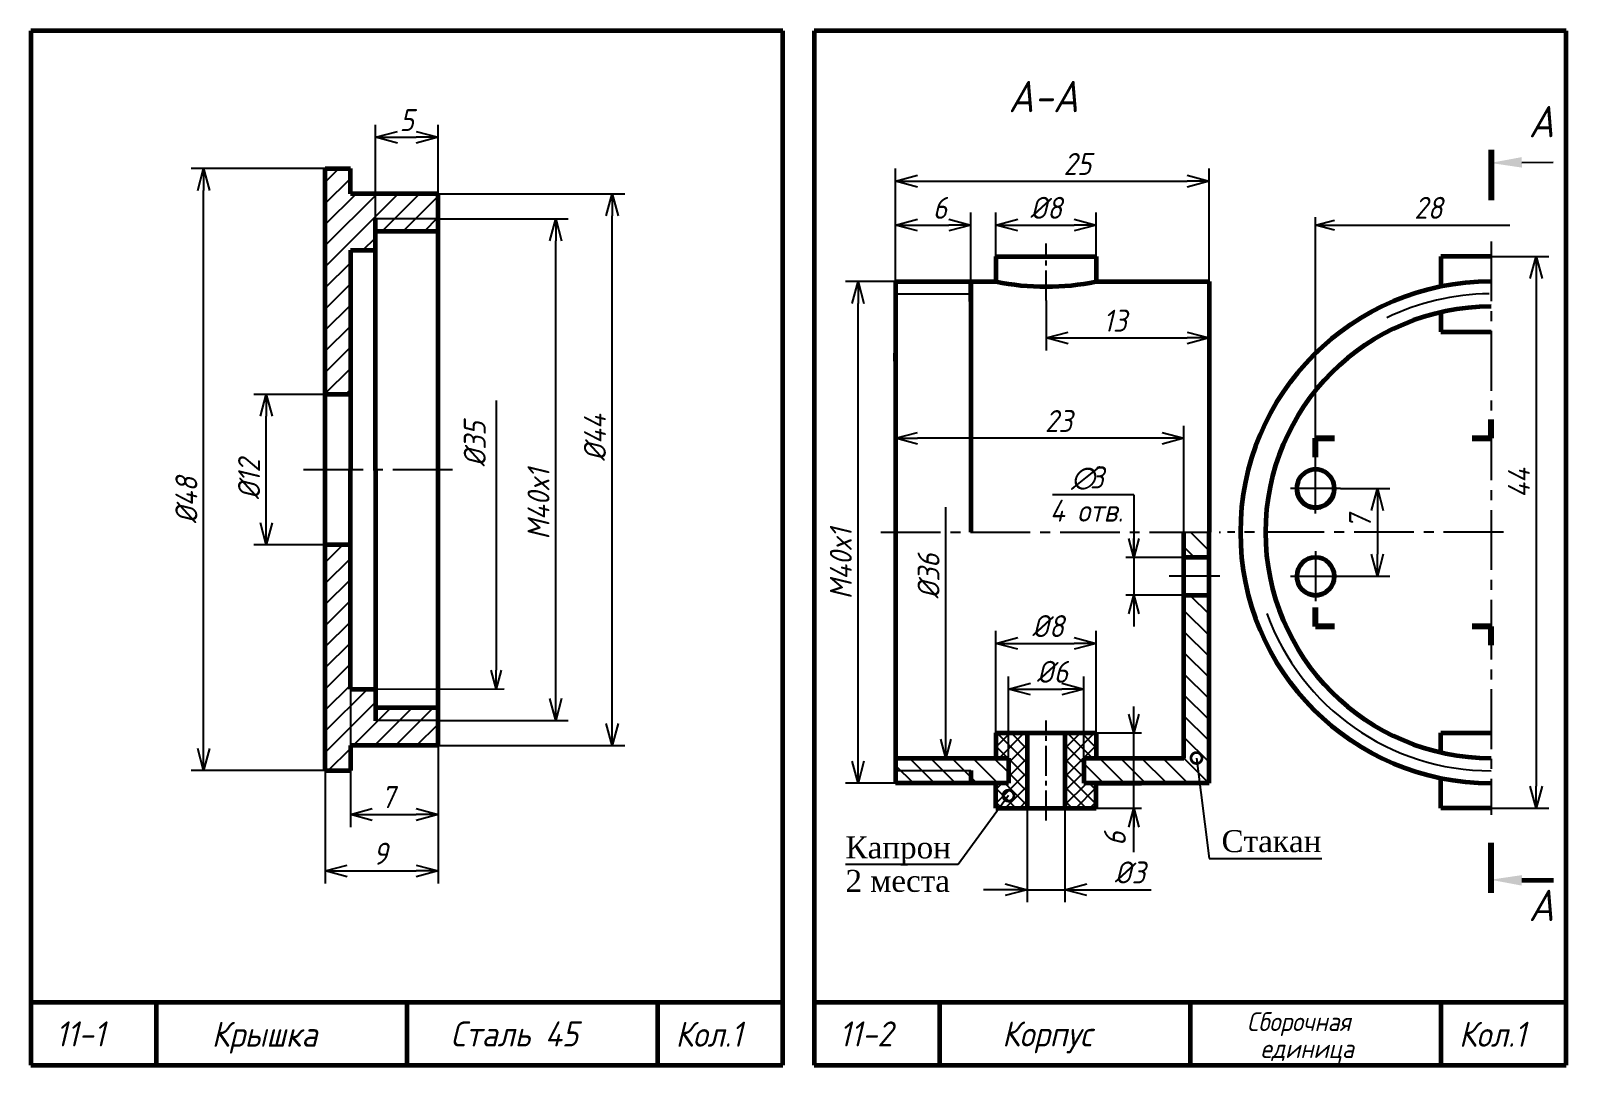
# Model space of a CAD drawing. Header units: millimetres. Extents: x -269 to 499, y 126 to 466.
# Drawn here: x -269 to -24, y 301 to 466 of the extents above; entities that cross this region are included whole.
import ezdxf

# ---------------------------------------------------------------- set-up
doc = ezdxf.new("R2010")
doc.units = ezdxf.units.MM
doc.header["$LTSCALE"] = 0.5
doc.linetypes.add('CENTER2', pattern=[28.575, 19.05, -3.175, 3.175, -3.175])
doc.linetypes.add('осевая2', pattern=[28.575, 19.05, -3.175, 3.175, -3.175])
doc.layers.get('0').update_dxf_attribs({"lineweight": 60})
doc.layers.get('Defpoints').update_dxf_attribs({"color": 5})
doc.styles.get("Standard").update_dxf_attribs({"font": 'isocpeui.ttf', "width": 0.9})
doc.styles.add('стиль1', font='TIMES.TTF')
doc.dimstyles.new('Standart 1', dxfattribs={"dimtxt": 3.5, "dimasz": 3.5, "dimexe": 2, "dimexo": 0, "dimgap": 1, "dimtad": 1, "dimtoh": 1, "dimdec": 0, "dimtxsty": 'Standard', "dimblk": 'OPEN30', "dimcen": 2.5, "dimadec": 0, "dimazin": 0, "dimtfac": 1, "dimtdec": 0, "dimtmove": 0, "dimatfit": 3, "dimldrblk": 'DOTSMALL', "dimfxl": 0, "dimarcsym": 0})

# ---------------------------------------------------------------- blocks, each defined once
blk = doc.blocks.new('_DotSmall')
at = {"color": 0, "linetype": 'ByBlock', "const_width": 0.5}
blk.add_lwpolyline([(-0.0625, 0, 1), (0.0625, 0, 1)], format="xyb", close=True, dxfattribs=at)
blk = doc.blocks.new('_Open30')
at = {"color": 0, "linetype": 'ByBlock', "lineweight": -2}
for p, q in [((-1, 0.268), (0, 0)), ((0, 0), (-1, -0.268)), ((0, 0), (-1, 0))]:
    blk.add_line(p, q, dxfattribs=at)
blk = doc.blocks.new('*D60')
at = {"color": 0, "lineweight": -2}
for p, q in [((-222, 348), (-222, 330)), ((-204, 341), (-204, 330)), ((-218.5, 332), (-207.5, 332))]:
    blk.add_line(p, q, dxfattribs=at)
at = {"layer": 'Defpoints', "color": 0}
for p in [(-222, 348), (-204, 341), (-204, 332)]:
    blk.add_point(p, dxfattribs=at)
at = {"color": 0, "lineweight": -2, "xscale": 3.5, "yscale": 3.5, "zscale": 3.5, "rotation": 180}
blk.add_blockref('_Open30', (-222, 332), dxfattribs=at)
at = {"color": 0, "lineweight": -2, "xscale": 3.5, "yscale": 3.5, "zscale": 3.5}
blk.add_blockref('_Open30', (-204, 332), dxfattribs=at)
at = {"color": 0, "lineweight": -3, "insert": (-213.22, 334.75), "char_height": 3.5, "attachment_point": 5}
blk.add_mtext('9', dxfattribs=at)
blk = doc.blocks.new('*D61')
at = {"color": 0, "lineweight": -2}
for p, q in [((-221.23, 444), (-243.41, 444)), ((-241.41, 351.5), (-241.41, 440.5)), ((-222, 348), (-243.41, 348))]:
    blk.add_line(p, q, dxfattribs=at)
at = {"layer": 'Defpoints', "color": 0}
for p in [(-241.41, 444), (-221.23, 444), (-222, 348)]:
    blk.add_point(p, dxfattribs=at)
at = {"color": 0, "lineweight": -2, "xscale": 3.5, "yscale": 3.5, "zscale": 3.5}
for p, rotation in [((-241.41, 444), 90), ((-241.41, 348), 270)]:
    blk.add_blockref('_Open30', p, dxfattribs=dict(at, rotation=rotation))
at = {"color": 0, "lineweight": -3, "insert": (-244.16, 391.12), "char_height": 3.5, "attachment_point": 5, "rotation": 90}
blk.add_mtext('%%C48', dxfattribs=at)
blk = doc.blocks.new('*D62')
at = {"color": 0, "lineweight": -2}
for p, q in [((-204, 440), (-174.23, 440)), ((-176.23, 355.5), (-176.23, 436.5)), ((-204, 352), (-174.23, 352))]:
    blk.add_line(p, q, dxfattribs=at)
at = {"layer": 'Defpoints', "color": 0}
for p in [(-204, 440), (-176.23, 440), (-204, 352)]:
    blk.add_point(p, dxfattribs=at)
at = {"color": 0, "lineweight": -2, "xscale": 3.5, "yscale": 3.5, "zscale": 3.5}
for p, rotation in [((-176.23, 440), 90), ((-176.23, 352), 270)]:
    blk.add_blockref('_Open30', p, dxfattribs=dict(at, rotation=rotation))
at = {"color": 0, "lineweight": -3, "insert": (-178.98, 401.08), "char_height": 3.5, "attachment_point": 5, "rotation": 90}
blk.add_mtext('%%C44', dxfattribs=at)
blk = doc.blocks.new('*D63')
at = {"color": 0, "lineweight": -2}
for p, q in [((-222, 408), (-233.41, 408)), ((-231.41, 387.5), (-231.41, 404.5)), ((-222, 384), (-233.41, 384))]:
    blk.add_line(p, q, dxfattribs=at)
at = {"layer": 'Defpoints', "color": 0}
for p in [(-231.41, 408), (-222, 408), (-222, 384)]:
    blk.add_point(p, dxfattribs=at)
at = {"color": 0, "lineweight": -2, "xscale": 3.5, "yscale": 3.5, "zscale": 3.5}
for p, rotation in [((-231.41, 408), 90), ((-231.41, 384), 270)]:
    blk.add_blockref('_Open30', p, dxfattribs=dict(at, rotation=rotation))
at = {"color": 0, "lineweight": -3, "insert": (-234.16, 394.46), "char_height": 3.5, "attachment_point": 5, "rotation": 90}
blk.add_mtext('%%C12', dxfattribs=at)
blk = doc.blocks.new('*D64')
at = {"color": 0, "lineweight": -2}
for p, q in [((-204, 436), (-183.23, 436)), ((-185.23, 359.5), (-185.23, 432.5)), ((-204, 356), (-183.23, 356))]:
    blk.add_line(p, q, dxfattribs=at)
at = {"layer": 'Defpoints', "color": 0}
for p in [(-204, 436), (-185.23, 436), (-204, 356)]:
    blk.add_point(p, dxfattribs=at)
at = {"color": 0, "lineweight": -2, "xscale": 3.5, "yscale": 3.5, "zscale": 3.5}
for p, rotation in [((-185.23, 436), 90), ((-185.23, 356), 270)]:
    blk.add_blockref('_Open30', p, dxfattribs=dict(at, rotation=rotation))
at = {"color": 0, "lineweight": -3, "insert": (-187.98, 390.52), "char_height": 3.5, "attachment_point": 5, "rotation": 90}
blk.add_mtext('M40x1', dxfattribs=at)
blk = doc.blocks.new('*D65')
at = {"color": 0, "lineweight": -2}
for p, q in [((-218, 361), (-218, 339)), ((-204, 352), (-204, 339)), ((-214.5, 341), (-207.5, 341))]:
    blk.add_line(p, q, dxfattribs=at)
at = {"layer": 'Defpoints', "color": 0}
for p in [(-218, 361), (-204, 352), (-204, 341)]:
    blk.add_point(p, dxfattribs=at)
at = {"color": 0, "lineweight": -2, "xscale": 3.5, "yscale": 3.5, "zscale": 3.5, "rotation": 180}
blk.add_blockref('_Open30', (-218, 341), dxfattribs=at)
at = {"color": 0, "lineweight": -2, "xscale": 3.5, "yscale": 3.5, "zscale": 3.5}
blk.add_blockref('_Open30', (-204, 341), dxfattribs=at)
at = {"color": 0, "lineweight": -3, "insert": (-212, 343.77), "char_height": 3.5, "attachment_point": 5}
blk.add_mtext('7', dxfattribs=at)
blk = doc.blocks.new('*D66')
at = {"color": 0, "lineweight": -2}
for p, q in [((-60, 393), (-52.14, 393)), ((-54.14, 389.5), (-54.14, 382.5)), ((-60, 379), (-52.14, 379))]:
    blk.add_line(p, q, dxfattribs=at)
at = {"layer": 'Defpoints', "color": 0}
for p in [(-60, 393), (-60, 379), (-54.14, 379)]:
    blk.add_point(p, dxfattribs=at)
at = {"color": 0, "lineweight": -2, "xscale": 3.5, "yscale": 3.5, "zscale": 3.5}
for p, rotation in [((-54.14, 393), 90), ((-54.14, 379), 270)]:
    blk.add_blockref('_Open30', p, dxfattribs=dict(at, rotation=rotation))
at = {"color": 0, "lineweight": -3, "insert": (-56.91, 387.68), "char_height": 3.5, "attachment_point": 5, "rotation": 90}
blk.add_mtext('7', dxfattribs=at)
blk = doc.blocks.new('*D67')
at = {"color": 0, "lineweight": -2}
for p, q in [((-36, 430), (-26.81, 430)), ((-28.81, 426.5), (-28.81, 345.5)), ((-36, 342), (-26.81, 342))]:
    blk.add_line(p, q, dxfattribs=at)
at = {"layer": 'Defpoints', "color": 0}
for p in [(-36, 430), (-36, 342), (-28.81, 342)]:
    blk.add_point(p, dxfattribs=at)
at = {"color": 0, "lineweight": -2, "xscale": 3.5, "yscale": 3.5, "zscale": 3.5}
for p, rotation in [((-28.81, 430), 90), ((-28.81, 342), 270)]:
    blk.add_blockref('_Open30', p, dxfattribs=dict(at, rotation=rotation))
at = {"color": 0, "lineweight": -3, "insert": (-31.56, 393.86), "char_height": 3.5, "attachment_point": 5, "rotation": 90}
blk.add_mtext('44', dxfattribs=at)
blk = doc.blocks.new('*D68')
at = {"color": 0, "lineweight": -2}
for p, q in [((-131, 426), (-131, 437)), ((-119, 426), (-119, 437)), ((-127.5, 435), (-122.5, 435))]:
    blk.add_line(p, q, dxfattribs=at)
at = {"layer": 'Defpoints', "color": 0}
for p in [(-119, 435), (-131, 426), (-119, 426)]:
    blk.add_point(p, dxfattribs=at)
at = {"color": 0, "lineweight": -2, "xscale": 3.5, "yscale": 3.5, "zscale": 3.5, "rotation": 180}
blk.add_blockref('_Open30', (-131, 435), dxfattribs=at)
at = {"color": 0, "lineweight": -2, "xscale": 3.5, "yscale": 3.5, "zscale": 3.5}
blk.add_blockref('_Open30', (-119, 435), dxfattribs=at)
at = {"color": 0, "lineweight": -3, "insert": (-123.94, 437.75), "char_height": 3.5, "attachment_point": 5}
blk.add_mtext('6', dxfattribs=at)
blk = doc.blocks.new('*D69')
at = {"color": 0, "lineweight": -2}
for p, q in [((-131, 426), (-139, 426)), ((-137, 349.5), (-137, 422.5)), ((-131, 346), (-139, 346))]:
    blk.add_line(p, q, dxfattribs=at)
at = {"layer": 'Defpoints', "color": 0}
for p in [(-137, 426), (-131, 426), (-131, 346)]:
    blk.add_point(p, dxfattribs=at)
at = {"color": 0, "lineweight": -2, "xscale": 3.5, "yscale": 3.5, "zscale": 3.5}
for p, rotation in [((-137, 426), 90), ((-137, 346), 270)]:
    blk.add_blockref('_Open30', p, dxfattribs=dict(at, rotation=rotation))
at = {"color": 0, "lineweight": -3, "insert": (-139.75, 381), "char_height": 3.5, "attachment_point": 5, "rotation": 90}
blk.add_mtext('M40x1', dxfattribs=at)
blk = doc.blocks.new('*D70')
at = {"color": 0, "lineweight": -2}
for p, q in [((-115, 430), (-115, 437)), ((-99, 430), (-99, 437)), ((-111.5, 435), (-102.5, 435))]:
    blk.add_line(p, q, dxfattribs=at)
at = {"layer": 'Defpoints', "color": 0}
for p in [(-99, 435), (-115, 430), (-99, 430)]:
    blk.add_point(p, dxfattribs=at)
at = {"color": 0, "lineweight": -2, "xscale": 3.5, "yscale": 3.5, "zscale": 3.5, "rotation": 180}
blk.add_blockref('_Open30', (-115, 435), dxfattribs=at)
at = {"color": 0, "lineweight": -2, "xscale": 3.5, "yscale": 3.5, "zscale": 3.5}
blk.add_blockref('_Open30', (-99, 435), dxfattribs=at)
at = {"color": 0, "lineweight": -3, "insert": (-107, 437.75), "char_height": 3.5, "attachment_point": 5}
blk.add_mtext('%%c8', dxfattribs=at)
blk = doc.blocks.new('*D71')
at = {"color": 0, "lineweight": -2}
for p, q in [((-110, 342), (-110, 327)), ((-104, 342), (-104, 327)), ((-113.5, 329), (-117, 329)), ((-110, 329), (-104, 329)), ((-100.5, 329), (-90.25, 329))]:
    blk.add_line(p, q, dxfattribs=at)
at = {"layer": 'Defpoints', "color": 0}
for p in [(-110, 342), (-104, 342), (-104, 329)]:
    blk.add_point(p, dxfattribs=at)
at = {"color": 0, "lineweight": -2, "xscale": 3.5, "yscale": 3.5, "zscale": 3.5}
blk.add_blockref('_Open30', (-110, 329), dxfattribs=at)
at = {"color": 0, "lineweight": -2, "xscale": 3.5, "yscale": 3.5, "zscale": 3.5, "rotation": 180}
blk.add_blockref('_Open30', (-104, 329), dxfattribs=at)
at = {"color": 0, "lineweight": -3, "insert": (-93.62, 331.75), "char_height": 3.5, "attachment_point": 5}
blk.add_mtext('%%c3', dxfattribs=at)
blk = doc.blocks.new('*D72')
at = {"color": 0, "lineweight": -2}
for p, q in [((-131, 426), (-131, 444)), ((-81, 426), (-81, 444)), ((-127.5, 442), (-84.5, 442))]:
    blk.add_line(p, q, dxfattribs=at)
at = {"layer": 'Defpoints', "color": 0}
for p in [(-81, 442), (-131, 426), (-81, 426)]:
    blk.add_point(p, dxfattribs=at)
at = {"color": 0, "lineweight": -2, "xscale": 3.5, "yscale": 3.5, "zscale": 3.5, "rotation": 180}
blk.add_blockref('_Open30', (-131, 442), dxfattribs=at)
at = {"color": 0, "lineweight": -2, "xscale": 3.5, "yscale": 3.5, "zscale": 3.5}
blk.add_blockref('_Open30', (-81, 442), dxfattribs=at)
at = {"color": 0, "lineweight": -3, "insert": (-102, 444.75), "char_height": 3.5, "attachment_point": 5}
blk.add_mtext('25', dxfattribs=at)
blk = doc.blocks.new('*D73')
at = {"color": 0, "lineweight": -2}
for p, q in [((-107, 423), (-107, 415)), ((-81, 423), (-81, 415)), ((-103.5, 417), (-84.5, 417))]:
    blk.add_line(p, q, dxfattribs=at)
at = {"layer": 'Defpoints', "color": 0}
for p in [(-107, 423), (-81, 423), (-81, 417)]:
    blk.add_point(p, dxfattribs=at)
at = {"color": 0, "lineweight": -2, "xscale": 3.5, "yscale": 3.5, "zscale": 3.5, "rotation": 180}
blk.add_blockref('_Open30', (-107, 417), dxfattribs=at)
at = {"color": 0, "lineweight": -2, "xscale": 3.5, "yscale": 3.5, "zscale": 3.5}
blk.add_blockref('_Open30', (-81, 417), dxfattribs=at)
at = {"color": 0, "lineweight": -3, "insert": (-96, 419.75), "char_height": 3.5, "attachment_point": 5}
blk.add_mtext('13', dxfattribs=at)
blk = doc.blocks.new('*D74')
at = {"color": 0, "lineweight": -2}
for p, q in [((-131, 386), (-131, 403)), ((-85, 386), (-85, 403)), ((-88.5, 401), (-127.5, 401))]:
    blk.add_line(p, q, dxfattribs=at)
at = {"layer": 'Defpoints', "color": 0}
for p in [(-131, 401), (-131, 386), (-85, 386)]:
    blk.add_point(p, dxfattribs=at)
at = {"color": 0, "lineweight": -2, "xscale": 3.5, "yscale": 3.5, "zscale": 3.5, "rotation": 180}
blk.add_blockref('_Open30', (-131, 401), dxfattribs=at)
at = {"color": 0, "lineweight": -2, "xscale": 3.5, "yscale": 3.5, "zscale": 3.5}
blk.add_blockref('_Open30', (-85, 401), dxfattribs=at)
at = {"color": 0, "lineweight": -3, "insert": (-105, 403.75), "char_height": 3.5, "attachment_point": 5}
blk.add_mtext('23', dxfattribs=at)
blk = doc.blocks.new('*D75')
at = {"color": 0, "lineweight": -2}
for p, q in [((-115, 354), (-115, 370.29)), ((-99, 354), (-99, 370.29)), ((-111.5, 368.29), (-102.5, 368.29))]:
    blk.add_line(p, q, dxfattribs=at)
at = {"layer": 'Defpoints', "color": 0}
for p in [(-99, 368.29), (-115, 354), (-99, 354)]:
    blk.add_point(p, dxfattribs=at)
at = {"color": 0, "lineweight": -2, "xscale": 3.5, "yscale": 3.5, "zscale": 3.5, "rotation": 180}
blk.add_blockref('_Open30', (-115, 368.29), dxfattribs=at)
at = {"color": 0, "lineweight": -2, "xscale": 3.5, "yscale": 3.5, "zscale": 3.5}
blk.add_blockref('_Open30', (-99, 368.29), dxfattribs=at)
at = {"color": 0, "lineweight": -3, "insert": (-106.7, 371.04), "char_height": 3.5, "attachment_point": 5}
blk.add_mtext('%%c8', dxfattribs=at)
blk = doc.blocks.new('*D76')
at = {"color": 0, "lineweight": -2}
for p, q in [((-113, 350), (-113, 363)), ((-101, 350), (-101, 363)), ((-109.5, 361), (-104.5, 361))]:
    blk.add_line(p, q, dxfattribs=at)
at = {"layer": 'Defpoints', "color": 0}
for p in [(-101, 361), (-113, 350), (-101, 350)]:
    blk.add_point(p, dxfattribs=at)
at = {"color": 0, "lineweight": -2, "xscale": 3.5, "yscale": 3.5, "zscale": 3.5, "rotation": 180}
blk.add_blockref('_Open30', (-113, 361), dxfattribs=at)
at = {"color": 0, "lineweight": -2, "xscale": 3.5, "yscale": 3.5, "zscale": 3.5}
blk.add_blockref('_Open30', (-101, 361), dxfattribs=at)
at = {"color": 0, "lineweight": -3, "insert": (-106, 363.75), "char_height": 3.5, "attachment_point": 5}
blk.add_mtext('%%c6', dxfattribs=at)
blk = doc.blocks.new('*D77')
at = {"color": 0, "lineweight": -2}
for p, q in [((-214, 436), (-214, 451)), ((-204, 440), (-204, 451)), ((-210.5, 449), (-207.5, 449))]:
    blk.add_line(p, q, dxfattribs=at)
at = {"layer": 'Defpoints', "color": 0}
for p in [(-204, 449), (-204, 440), (-214, 436)]:
    blk.add_point(p, dxfattribs=at)
at = {"color": 0, "lineweight": -2, "xscale": 3.5, "yscale": 3.5, "zscale": 3.5, "rotation": 180}
blk.add_blockref('_Open30', (-214, 449), dxfattribs=at)
at = {"color": 0, "lineweight": -2, "xscale": 3.5, "yscale": 3.5, "zscale": 3.5}
blk.add_blockref('_Open30', (-204, 449), dxfattribs=at)
at = {"color": 0, "lineweight": -3, "insert": (-209, 451.75), "char_height": 3.5, "attachment_point": 5}
blk.add_mtext('5', dxfattribs=at)

msp = doc.modelspace()

# ---------------------------------------------------------------- hatches: boundary and pattern name
at = {"lineweight": -3}
h = msp.add_hatch(dxfattribs=at)
h.set_pattern_fill('ANSI31', scale=0.75, style=0)
h.set_pattern_definition([(45, (-307, 276), (-1.683798, 1.683798), [])])
h.paths.add_polyline_path([(-204, 434), (-204, 436), (-214, 436), (-214, 434)], flags=17)
h.paths.add_polyline_path([(-214, 436), (-204, 436), (-204, 440), (-218, 440), (-218, 444), (-222, 444), (-222, 408), (-218, 408), (-218, 431), (-214, 431)])
h.paths.add_polyline_path([(-218, 384), (-222, 384), (-222, 348), (-218, 348), (-218, 352), (-204, 352), (-204, 356), (-214, 356), (-214, 361), (-218, 361)])
h.paths.add_polyline_path([(-204, 356), (-204, 358), (-214, 358), (-214, 356)], flags=17)
h = msp.add_hatch(dxfattribs=at)
h.set_pattern_fill('ANSI31', scale=0.75, angle=90, style=0)
h.set_pattern_definition([(135, (-299, 271), (-1.683798, -1.683798), [])])
h.paths.add_polyline_path([(-81, 382), (-81, 386), (-85, 386), (-85, 382)])
h.paths.add_polyline_path([(-81, 376), (-85, 376), (-85, 350), (-101, 350), (-101, 346), (-81, 346)])
h.paths.add_polyline_path([(-113, 346), (-113, 350), (-131, 350), (-131, 348), (-119, 348), (-119, 346)])
h.paths.add_polyline_path([(-119, 346), (-119, 348), (-131, 348), (-131, 346)], flags=17)
h = msp.add_hatch(dxfattribs=at)
h.set_pattern_fill('ANSI37', scale=0.5, style=0)
h.set_pattern_definition([(45, (-299, 271), (-1.122532, 1.122532), []), (135, (-299, 271), (-1.122532, -1.122532), [])])
h.paths.add_polyline_path([(-110, 354), (-115, 354), (-115, 350), (-113, 350), (-113, 346), (-115, 346), (-115, 342), (-110, 342)])
h.paths.add_polyline_path([(-99, 354), (-104, 354), (-104, 342), (-99, 342), (-99, 346), (-101, 346), (-101, 350), (-99, 350)])

# ---------------------------------------------------------------- linework, layer by layer
at = {"color": 7, "lineweight": 60}
for p, q in [((-149, 466), (-269, 466)), ((-269, 466), (-269, 301)), ((-149, 301), (-149, 466)), ((-24, 466), (-144, 466)), ((-144, 466), (-144, 301)), ((-24, 301), (-24, 466)), ((-222, 396), (-222, 444)), ((-222, 444), (-218, 444)), ((-218, 440), (-218, 444)), ((-204, 440), (-218, 440)), ((-204, 352), (-204, 440)), ((-214, 396), (-214, 436)), ((-204, 434), (-214, 434)), ((-218, 431), (-214, 431)), ((-218, 431), (-218, 396.04)), ((-115, 430), (-115, 426)), ((-115, 430), (-99, 430)), ((-99, 430), (-99, 426)), ((-44, 430), (-44, 425.19)), ((-36, 430), (-44, 430)), ((-131, 426), (-131, 346)), ((-131, 426), (-115, 426)), ((-119, 426), (-119, 386)), ((-99, 426), (-81, 426)), ((-81, 426), (-81, 386)), ((-44, 421.1), (-44, 418)), ((-44, 418), (-36, 418)), ((-218, 408), (-222, 408)), ((-222, 348), (-222, 396)), ((-218, 361), (-218, 396)), ((-214, 396.09), (-214, 355.91)), ((-85, 350), (-85, 386)), ((-81, 346), (-81, 386)), ((-218, 384), (-222, 384)), ((-81, 382), (-85, 382)), ((-85, 376), (-81, 376)), ((-218, 361), (-214, 361)), ((-204, 358), (-214, 358)), ((-115, 354), (-99, 354)), ((-115, 354), (-115, 350)), ((-110, 354), (-110, 342)), ((-104, 354), (-104, 342)), ((-99, 354), (-99, 350)), ((-44, 354), (-36, 354)), ((-44, 350.9), (-44, 354)), ((-218, 352), (-218, 348)), ((-204, 352), (-218, 352)), ((-222, 348), (-218, 348)), ((-131, 350), (-113, 350)), ((-119, 348), (-119, 346)), ((-113, 350), (-113, 346)), ((-101, 350), (-101, 346)), ((-101, 350), (-85, 350)), ((-113, 346), (-131, 346)), ((-115, 342), (-115, 346)), ((-81, 346), (-101, 346)), ((-99, 342), (-99, 346)), ((-44, 342), (-44, 346.81)), ((-115, 342), (-99, 342)), ((-36, 342), (-44, 342)), ((-149, 311), (-269, 311)), ((-269, 311), (-269, 301)), ((-249, 311), (-249, 301)), ((-209, 311), (-209, 301)), ((-169, 311), (-169, 301)), ((-24, 311), (-144, 311)), ((-144, 311), (-144, 301)), ((-124, 311), (-124, 301)), ((-84, 311), (-84, 301)), ((-44, 311), (-44, 301)), ((-269, 301), (-149, 301)), ((-144, 301), (-24, 301))]:
    msp.add_line(p, q, dxfattribs=at)
at = {"color": 7, "lineweight": 80}
for p, q in [((-36, 447.01), (-36, 439)), ((-36, 401), (-36, 404)), ((-64, 398), (-64, 401)), ((-64, 401), (-61, 401)), ((-39, 401), (-36, 401)), ((-64, 371), (-64, 374)), ((-61, 371), (-64, 371)), ((-36, 371), (-39, 371)), ((-36, 368), (-36, 371)), ((-36, 328.49), (-36, 336.5))]:
    msp.add_line(p, q, dxfattribs=at)
at = {"color": 7, "lineweight": -3}
for p, q in [((-31.1, 445), (-26.1, 445.01)), ((-64, 397), (-64, 436.25)), ((-204, 436), (-214, 436)), ((-61, 435), (-33, 435)), ((-119, 424), (-131, 424)), ((-194.73, 407), (-194.73, 364.02)), ((-123, 353), (-123, 390)), ((-93, 392), (-106, 392)), ((-93, 392), (-93, 371)), ((-85, 382), (-94.25, 382)), ((-85, 376), (-94.25, 376)), ((-214, 361), (-193.48, 361.02)), ((-93, 334.99), (-93, 358.2)), ((-204, 356), (-214, 356)), ((-99, 354), (-91.75, 354)), ((-131, 348), (-119, 348)), ((-99, 342), (-91.75, 342))]:
    msp.add_line(p, q, dxfattribs=at)
at = {"color": 7, "linetype": 'осевая2', "lineweight": -3, "ltscale": 0.5}
for p, q in [((-107, 423), (-107, 432.04)), ((-107, 340.04), (-107, 356))]:
    msp.add_line(p, q, dxfattribs=at)
at = {"color": 7, "linetype": 'осевая2', "lineweight": -3}
for p, q in [((-36, 432.4), (-36, 340.92)), ((-225.5, 396), (-201, 396)), ((-133.35, 386), (-79.19, 386)), ((-34.04, 386), (-78.05, 386))]:
    msp.add_line(p, q, dxfattribs=at)
at = {"color": 7}
for p, q in [((-119, 422.82), (-119, 426)), ((-131, 413.32), (-131, 414.57)), ((-124, 350), (-121.75, 350)), ((-99, 350), (-91.75, 350)), ((-99, 346), (-91.75, 346)), ((-31.1, 330.5), (-26.02, 330.5))]:
    msp.add_line(p, q, dxfattribs=at)
at = {"color": 7, "lineweight": 0}
msp.add_line((-81, 396), (-81, 401.92), dxfattribs=at)
at = {"color": 7, "linetype": 'CENTER2', "lineweight": -3, "ltscale": 10}
for p, q in [((-64, 389), (-64, 397)), ((-60, 393), (-68, 393)), ((-64, 383), (-64, 375)), ((-79.26, 379), (-87.38, 379))]:
    msp.add_line(p, q, dxfattribs=at)
at = {"color": 7, "linetype": 'CENTER2', "lineweight": -3}
msp.add_line((-68, 379), (-60, 379), dxfattribs=at)
at = {"color": 7, "lineweight": 60}
for centre, radius, start, end in [((-107, 465.19), 40, 258.463, 281.537), ((-36, 386), 40, 90, 270), ((-36, 386), 36, 90, 270), ((-64, 393.04), 3, 359.2043, 180.7957), ((-64, 392.92), 3, 178.5392, 1.4608), ((-64, 379), 3, 0, 180), ((-64, 379), 3, 180, 0)]:
    msp.add_arc(centre, radius, start, end, dxfattribs=at)
at = {"color": 7, "lineweight": -3}
for start, end in [(90.4671, 115.9205), (199.8552, 270)]:
    msp.add_arc((-36, 386), 38.04, start, end, dxfattribs=at)
at = {"color": 7}
for centre, start, end in [((-64, 393), 180, 0), ((-64, 379), 180, 0), ((-64, 378.96), 179.2043, 0.7957)]:
    msp.add_arc(centre, 3, start, end, dxfattribs=at)
msp.add_open_spline([(-81, 401.92), (-81, 401.92), (-81, 401.92), (-81, 401.92)], degree=3, dxfattribs=at)
at = {"color": 7, "lineweight": -3}
msp.add_solid([(-31.08, 444.17), (-31.12, 445.84), (-36.1, 444.91)], dxfattribs=at)
at = {"color": 7}
msp.add_solid([(-31.08, 331.33), (-31.12, 329.66), (-36.1, 330.59)], dxfattribs=at)

# ---------------------------------------------------------------- block references
at = {"color": 7, "lineweight": -3, "xscale": 3, "yscale": 3, "zscale": 3}
for p, rotation in [((-64, 435), 180), ((-93, 382), 270), ((-93, 376), 90), ((-194.73, 361.02), 270), ((-93, 354), 270), ((-123, 350), 270), ((-93, 342), 90)]:
    msp.add_blockref('_Open30', p, dxfattribs=dict(at, rotation=rotation))

# ---------------------------------------------------------------- texts
at = {"color": 7, "lineweight": -3, "width": 0.9}
for s, height, p in [('А-А', 5, (-113, 453)), ('А', 5, (-30, 449)), ('∅', 3.5, (-103, 393)), ('3', 3.5, (-100, 393)), ('4 отв.', 3.5, (-106.4, 387.7))]:
    msp.add_text(s, height=height, dxfattribs=at).set_placement(p)
msp.add_text('6', height=3.5, rotation=90, dxfattribs=at).set_placement((-94.27, 336))
at = {"color": 7, "lineweight": -3, "style": 'стиль1'}
for s, p in [('Стакан', (-79, 335)), ('Капрон', (-139, 334)), ('2 места', (-139, 328.66))]:
    msp.add_text(s, height=3.5, dxfattribs=at).set_placement(p)
at = {"color": 7, "width": 0.9}
for s, height, p in [('А', 5, (-30, 324)), ('Сборочная', 3, (-74.95, 306.46)), ('11-1', 4, (-265, 304)), ('Крышка', 4, (-240.11, 303.95)), ('Сталь 45', 4, (-202, 304)), ('Кол.1', 4, (-166.11, 303.95)), ('11-2', 4, (-140, 304)), ('Корпус', 4, (-114, 304)), ('Кол.1', 4, (-41.11, 303.95)), ('единица', 3, (-72.78, 302.16))]:
    msp.add_text(s, height=height, dxfattribs=at).set_placement(p)
at = {"color": 7, "lineweight": -3, "insert": (-46, 437.75), "char_height": 3.5, "attachment_point": 5}
msp.add_mtext('28', dxfattribs=at)
at = {"color": 7, "lineweight": -3, "char_height": 3.5, "attachment_point": 5, "rotation": 90}
for s, insert in [('\\A1;%%C35', (-198.15, 400.08)), ('%%c36', (-125.75, 379))]:
    msp.add_mtext(s, dxfattribs=dict(at, insert=insert))

# ---------------------------------------------------------------- dimensions: what is measured, and where the dimension line sits
at = {"color": 7, "lineweight": -3}
for base, p1, p2, text, picture, middle in [((-204, 449), (-214, 436), (-204, 440), '5', '*D77', (-209, 449)), ((-81, 442), (-131, 426), (-81, 426), '25', '*D72', (-102, 442)), ((-119, 435), (-131, 426), (-119, 426), '6', '*D68', (-123.94, 435)), ((-99, 435), (-115, 430), (-99, 430), '%%c8', '*D70', (-107, 435)), ((-81, 417), (-107, 423), (-81, 423), '13', '*D73', (-96, 417)), ((-131, 401), (-85, 386), (-131, 386), '23', '*D74', (-105, 401)), ((-99, 368.29), (-115, 354), (-99, 354), '%%c8', '*D75', (-106.7, 368.29)), ((-101, 361), (-113, 350), (-101, 350), '%%c6', '*D76', (-106, 361)), ((-204, 341), (-218, 361), (-204, 352), '7', '*D65', (-212, 341)), ((-204, 332), (-222, 348), (-204, 341), '9', '*D60', (-213.22, 332)), ((-104, 329), (-110, 342), (-104, 342), '%%c3', '*D71', (-93.62, 329))]:
    dim = msp.add_linear_dim(base=base, p1=p1, p2=p2, text=text, dimstyle='Standart 1', dxfattribs=at)
    dim.commit()
    dim.dimension.update_dxf_attribs({"geometry": picture, "text_midpoint": middle, "dimtype": 160})
for base, p1, p2, text, picture, middle in [((-241.41, 444), (-222, 348), (-221.23, 444), '%%C48', '*D61', (-241.41, 391.12)), ((-176.23, 440), (-204, 352), (-204, 440), '%%C44', '*D62', (-176.23, 401.08)), ((-185.23, 436), (-204, 356), (-204, 436), 'M40x1', '*D64', (-185.23, 390.52)), ((-28.81, 342), (-36, 430), (-36, 342), '44', '*D67', (-28.81, 393.86)), ((-137, 426), (-131, 346), (-131, 426), 'M40x1', '*D69', (-137, 381)), ((-231.41, 408), (-222, 384), (-222, 408), '%%C12', '*D63', (-231.41, 394.46)), ((-54.14, 379), (-60, 393), (-60, 379), '7', '*D66', (-54.14, 387.68))]:
    dim = msp.add_linear_dim(base=base, p1=p1, p2=p2, angle=90, text=text, dimstyle='Standart 1', dxfattribs=at)
    dim.commit()
    dim.dimension.update_dxf_attribs({"geometry": picture, "text_midpoint": middle, "dimtype": 160})

# ---------------------------------------------------------------- leaders
for points in [[(-83, 350), (-81, 334), (-63, 334)], [(-113, 344), (-121, 333), (-139, 333)]]:
    msp.add_leader(points, dimstyle='Standart 1', dxfattribs=at)

doc.saveas('drawing.dxf')
